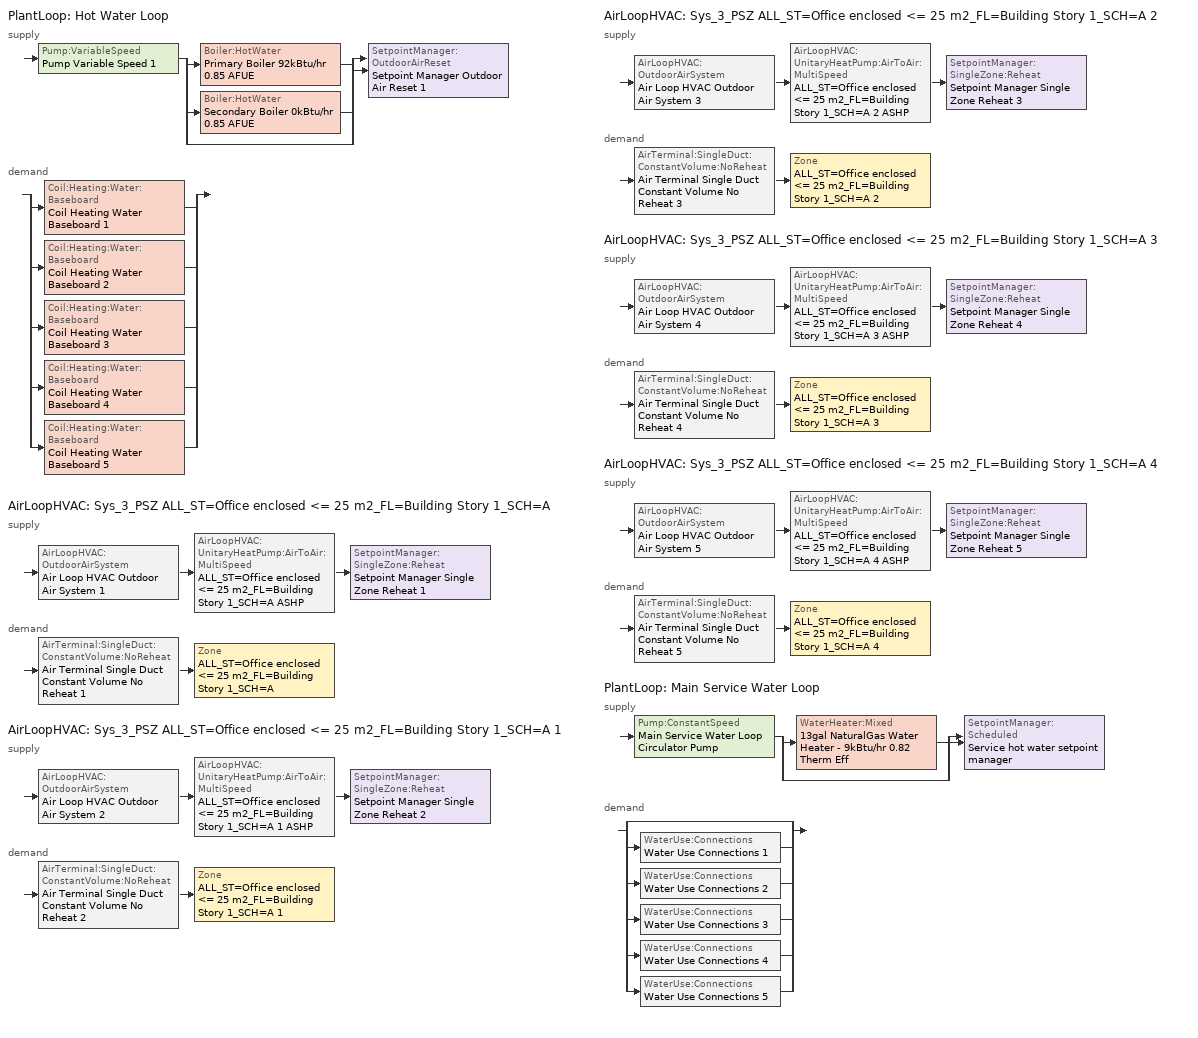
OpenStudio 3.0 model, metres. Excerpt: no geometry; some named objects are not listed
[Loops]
PlantLoop 'Hot Water Loop'
 supply: Pump:VariableSpeed 'Pump Variable Speed 1' > split
  | Boiler:HotWater 'Primary Boiler 92kBtu/hr 0.85 AFUE'
  | Boiler:HotWater 'Secondary Boiler 0kBtu/hr 0.85 AFUE'
  | bypass
  join > SetpointManager:OutdoorAirReset 'Setpoint Manager Outdoor Air Reset 1'
 demand: split
  | Coil:Heating:Water:Baseboard 'Coil Heating Water Baseboard 1'
  | Coil:Heating:Water:Baseboard 'Coil Heating Water Baseboard 2'
  | Coil:Heating:Water:Baseboard 'Coil Heating Water Baseboard 3'
  | Coil:Heating:Water:Baseboard 'Coil Heating Water Baseboard 4'
  | Coil:Heating:Water:Baseboard 'Coil Heating Water Baseboard 5'
AirLoopHVAC 'Sys_3_PSZ ALL_ST=Office enclosed <= 25 m2_FL=Building Story 1_SCH=A'
 supply: AirLoopHVAC:OutdoorAirSystem 'Air Loop HVAC Outdoor Air System 1' > AirLoopHVAC:UnitaryHeatPump:AirToAir:MultiSpeed 'ALL_ST=Office enclosed <= 25 m2_FL=Building Story 1_SCH=A ASHP' > SetpointManager:SingleZone:Reheat 'Setpoint Manager Single Zone Reheat 1'
 demand: AirTerminal:SingleDuct:ConstantVolume:NoReheat 'Air Terminal Single Duct Constant Volume No Reheat 1' > Zone 'ALL_ST=Office enclosed <= 25 m2_FL=Building Story 1_SCH=A'
AirLoopHVAC 'Sys_3_PSZ ALL_ST=Office enclosed <= 25 m2_FL=Building Story 1_SCH=A 1'
 supply: AirLoopHVAC:OutdoorAirSystem 'Air Loop HVAC Outdoor Air System 2' > AirLoopHVAC:UnitaryHeatPump:AirToAir:MultiSpeed 'ALL_ST=Office enclosed <= 25 m2_FL=Building Story 1_SCH=A 1 ASHP' > SetpointManager:SingleZone:Reheat 'Setpoint Manager Single Zone Reheat 2'
 demand: AirTerminal:SingleDuct:ConstantVolume:NoReheat 'Air Terminal Single Duct Constant Volume No Reheat 2' > Zone 'ALL_ST=Office enclosed <= 25 m2_FL=Building Story 1_SCH=A 1'
AirLoopHVAC 'Sys_3_PSZ ALL_ST=Office enclosed <= 25 m2_FL=Building Story 1_SCH=A 2'
 supply: AirLoopHVAC:OutdoorAirSystem 'Air Loop HVAC Outdoor Air System 3' > AirLoopHVAC:UnitaryHeatPump:AirToAir:MultiSpeed 'ALL_ST=Office enclosed <= 25 m2_FL=Building Story 1_SCH=A 2 ASHP' > SetpointManager:SingleZone:Reheat 'Setpoint Manager Single Zone Reheat 3'
 demand: AirTerminal:SingleDuct:ConstantVolume:NoReheat 'Air Terminal Single Duct Constant Volume No Reheat 3' > Zone 'ALL_ST=Office enclosed <= 25 m2_FL=Building Story 1_SCH=A 2'
AirLoopHVAC 'Sys_3_PSZ ALL_ST=Office enclosed <= 25 m2_FL=Building Story 1_SCH=A 3'
 supply: AirLoopHVAC:OutdoorAirSystem 'Air Loop HVAC Outdoor Air System 4' > AirLoopHVAC:UnitaryHeatPump:AirToAir:MultiSpeed 'ALL_ST=Office enclosed <= 25 m2_FL=Building Story 1_SCH=A 3 ASHP' > SetpointManager:SingleZone:Reheat 'Setpoint Manager Single Zone Reheat 4'
 demand: AirTerminal:SingleDuct:ConstantVolume:NoReheat 'Air Terminal Single Duct Constant Volume No Reheat 4' > Zone 'ALL_ST=Office enclosed <= 25 m2_FL=Building Story 1_SCH=A 3'
AirLoopHVAC 'Sys_3_PSZ ALL_ST=Office enclosed <= 25 m2_FL=Building Story 1_SCH=A 4'
 supply: AirLoopHVAC:OutdoorAirSystem 'Air Loop HVAC Outdoor Air System 5' > AirLoopHVAC:UnitaryHeatPump:AirToAir:MultiSpeed 'ALL_ST=Office enclosed <= 25 m2_FL=Building Story 1_SCH=A 4 ASHP' > SetpointManager:SingleZone:Reheat 'Setpoint Manager Single Zone Reheat 5'
 demand: AirTerminal:SingleDuct:ConstantVolume:NoReheat 'Air Terminal Single Duct Constant Volume No Reheat 5' > Zone 'ALL_ST=Office enclosed <= 25 m2_FL=Building Story 1_SCH=A 4'
PlantLoop 'Main Service Water Loop'
 supply: Pump:ConstantSpeed 'Main Service Water Loop Circulator Pump' > split
  | WaterHeater:Mixed '13gal NaturalGas Water Heater - 9kBtu/hr 0.82 Therm Eff'
  | bypass
  join > SetpointManager:Scheduled 'Service hot water setpoint manager'
 demand: split
  | bypass
  | WaterUse:Connections 'Water Use Connections 1'
  | WaterUse:Connections 'Water Use Connections 2'
  | WaterUse:Connections 'Water Use Connections 3'
  | WaterUse:Connections 'Water Use Connections 4'
  | WaterUse:Connections 'Water Use Connections 5'
[Sizing:Zone] Zone Cooling Design Supply Air Temperature Input Method=SupplyAirTemperature; Zone Cooling Design Supply Air Temperature {C}=13; Zone Cooling Design Supply Air Temperature Difference {deltaC}=11.11; Zone Heating Design Supply Air Temperature Input Method=SupplyAirTemperature; Zone Heating Design Supply Air Temperature {C}=43; Zone Heating Design Supply Air Temperature Difference {deltaC}=11.11; Zone Cooling Design Supply Air Humidity Ratio {kg-H2O/kg-air}=0.0085; Zone Heating Design Supply Air Humidity Ratio {kg-H2O/kg-air}=0.008; Zone Heating Sizing Factor=1.3; Zone Cooling Sizing Factor=1.1; Cooling Design Air Flow Method=DesignDay; Heating Design Air Flow Method=DesignDay; Account for Dedicated Outdoor Air System=No; Dedicated Outdoor Air System Control Strategy=NeutralSupplyAir; Dedicated Outdoor Air Low Setpoint Temperature for Design {C}=autosize; Dedicated Outdoor Air High Setpoint Temperature for Design {C}=autosize
ALL_ST=Office enclosed <= 25 m2_FL=Building Story 1_SCH=A; ALL_ST=Office enclosed <= 25 m2_FL=Building Story 1_SCH=A 1; ALL_ST=Office enclosed <= 25 m2_FL=Building Story 1_SCH=A 2; ALL_ST=Office enclosed <= 25 m2_FL=Building Story 1_SCH=A 3; ALL_ST=Office enclosed <= 25 m2_FL=Building Story 1_SCH=A 4
[Zone equipment]
ALL_ST=Office enclosed <= 25 m2_FL=Building Story 1_SCH=A: Air Terminal Single Duct Constant Volume No Reheat 1, Zone HVAC Baseboard Convective Water 1
ALL_ST=Office enclosed <= 25 m2_FL=Building Story 1_SCH=A 1: Air Terminal Single Duct Constant Volume No Reheat 2, Zone HVAC Baseboard Convective Water 2
ALL_ST=Office enclosed <= 25 m2_FL=Building Story 1_SCH=A 2: Air Terminal Single Duct Constant Volume No Reheat 3, Zone HVAC Baseboard Convective Water 3
ALL_ST=Office enclosed <= 25 m2_FL=Building Story 1_SCH=A 3: Air Terminal Single Duct Constant Volume No Reheat 4, Zone HVAC Baseboard Convective Water 4
ALL_ST=Office enclosed <= 25 m2_FL=Building Story 1_SCH=A 4: Air Terminal Single Duct Constant Volume No Reheat 5, Zone HVAC Baseboard Convective Water 5
[PlantLoop] Glycol Concentration=0; Plant Loop Volume {m3}=Autocalculate; Load Distribution Scheme=Optimal
Name | Fluid Type | Maximum Loop Temperature {C} | Minimum Loop Temperature {C}
Hot Water Loop | Water
Main Service Water Loop |  | 60 | 10
[Sizing:Plant] Loop Type=Heating; Sizing Option=NonCoincident; Zone Timesteps in Averaging Window=1; Coincident Sizing Factor Mode=None
Name | Design Loop Exit Temperature {C} | Loop Design Temperature Difference {deltaC}
Hot Water Loop | 82 | 16
Main Service Water Loop | 60 | 5
[Pump:VariableSpeed]
Pump Variable Speed 1: Motor Efficiency=0.855; Pump Control Type=Intermittent; Skin Loss Radiative Fraction=0.5; Design Power Sizing Method=PowerPerFlowPerPressure; Design Electric Power per Unit Flow Rate {W/(m3/s)}=348701.1; Design Shaft Power per Unit Flow Rate per Unit Head {W-s/m3-Pa}=1.43473; Design Minimum Flow Rate Fraction=0
[Boiler:HotWater] Fuel Type=NaturalGas; Nominal Thermal Efficiency=0.85; Normalized Boiler Efficiency Curve=BOILER-EFFFPLR-NECB2011; Water Outlet Upper Temperature Limit {C}=99; Boiler Flow Mode=ConstantFlow; Parasitic Electric Load {W}=0; Sizing Factor=1
Name | Nominal Capacity {W}
Primary Boiler 92kBtu/hr 0.85 AFUE | 26910.7
Secondary Boiler 0kBtu/hr 0.85 AFUE | 0.001
[SetpointManager:OutdoorAirReset]
Setpoint Manager Outdoor Air Reset 1: Control Variable=Temperature; Setpoint at Outdoor Low Temperature {C}=82; Outdoor Low Temperature {C}=-16; Setpoint at Outdoor High Temperature {C}=60; Outdoor High Temperature {C}=0
[AirLoopHVAC] Design Supply Air Flow Rate {m3/s}=AutoSize
Name | Availability Schedule
Sys_3_PSZ ALL_ST=Office enclosed <= 25 m2_FL=Building Story 1_SCH=A | Sys_3_PSZ ALL_ST=Office enclosed <= 25 m2_FL=Building Story 1_SCH=A Occ Sch
Sys_3_PSZ ALL_ST=Office enclosed <= 25 m2_FL=Building Story 1_SCH=A 1 | Sys_3_PSZ ALL_ST=Office enclosed <= 25 m2_FL=Building Story 1_SCH=A 1 Occ Sch
Sys_3_PSZ ALL_ST=Office enclosed <= 25 m2_FL=Building Story 1_SCH=A 2 | Sys_3_PSZ ALL_ST=Office enclosed <= 25 m2_FL=Building Story 1_SCH=A 2 Occ Sch
Sys_3_PSZ ALL_ST=Office enclosed <= 25 m2_FL=Building Story 1_SCH=A 3 | Sys_3_PSZ ALL_ST=Office enclosed <= 25 m2_FL=Building Story 1_SCH=A 3 Occ Sch
Sys_3_PSZ ALL_ST=Office enclosed <= 25 m2_FL=Building Story 1_SCH=A 4 | Sys_3_PSZ ALL_ST=Office enclosed <= 25 m2_FL=Building Story 1_SCH=A 4 Occ Sch
[Sizing:System] Type of Load to Size On=Sensible; Design Outdoor Air Flow Rate {m3/s}=Autosize; Central Heating Maximum System Air Flow Ratio=1; Preheat Design Temperature {C}=7; Preheat Design Humidity Ratio {kg-H2O/kg-Air}=0.008; Precool Design Temperature {C}=13; Precool Design Humidity Ratio {kg-H2O/kg-Air}=0.008; Central Cooling Design Supply Air Temperature {C}=13; Central Heating Design Supply Air Temperature {C}=43; Sizing Option=NonCoincident; 100% Outdoor Air in Cooling=No; 100% Outdoor Air in Heating=No; Central Cooling Design Supply Air Humidity Ratio {kg-H2O/kg-Air}=0.0085; Central Heating Design Supply Air Humidity Ratio {kg-H2O/kg-Air}=0.008; Cooling Design Air Flow Method=DesignDay; Cooling Design Air Flow Rate {m3/s}=0; Heating Design Air Flow Method=DesignDay; Heating Design Air Flow Rate {m3/s}=0; System Outdoor Air Method=ZoneSum; Zone Maximum Outdoor Air Fraction=1; Cooling Supply Air Flow Rate Per Floor Area {m3/s-m2}=0.00996765; Cooling Fraction of Autosized Cooling Supply Air Flow Rate=1; Cooling Supply Air Flow Rate Per Unit Cooling Capacity {m3/s-W}=3.94755e-05; Heating Supply Air Flow Rate Per Floor Area {m3/s-m2}=0.00996765; Heating Fraction of Autosized Heating Supply Air Flow Rate=1; Heating Fraction of Autosized Cooling Supply Air Flow Rate=1; Heating Supply Air Flow Rate Per Unit Heating Capacity {m3/s-W}=3.15882e-05; Cooling Design Capacity Method=CoolingDesignCapacity; Cooling Design Capacity {W}=autosize; Cooling Design Capacity Per Floor Area {W/m2}=234.7; Fraction of Autosized Cooling Design Capacity=1; Heating Design Capacity Method=HeatingDesignCapacity; Heating Design Capacity {W}=autosize; Heating Design Capacity Per Floor Area {W/m2}=157; Fraction of Autosized Heating Design Capacity=1; Central Cooling Capacity Control Method=OnOff
Sys_3_PSZ ALL_ST=Office enclosed <= 25 m2_FL=Building Story 1_SCH=A; Sys_3_PSZ ALL_ST=Office enclosed <= 25 m2_FL=Building Story 1_SCH=A 1; Sys_3_PSZ ALL_ST=Office enclosed <= 25 m2_FL=Building Story 1_SCH=A 2; Sys_3_PSZ ALL_ST=Office enclosed <= 25 m2_FL=Building Story 1_SCH=A 3; Sys_3_PSZ ALL_ST=Office enclosed <= 25 m2_FL=Building Story 1_SCH=A 4
[Fan:ConstantVolume] Availability Schedule=Always On Discrete; Fan Total Efficiency=0.39975; Pressure Rise {Pa}=640; Maximum Flow Rate {m3/s}=AutoSize; Motor Efficiency=0.615
Fan Constant Volume 1; Fan Constant Volume 2; Fan Constant Volume 3; Fan Constant Volume 4; Fan Constant Volume 5
[Coil:Cooling:DX:MultiSpeed] Condenser Type=AirCooled; Minimum Outdoor Dry-Bulb Temperature for Compressor Operation {C}=-25; Apply Part Load Fraction to Speeds Greater than 1=Yes; Crankcase Heater Capacity {W}=0; Maximum Outdoor Dry-Bulb Temperature for Crankcase Heater Operation {C}=10; Basin Heater Capacity {W/K}=0; Basin Heater Setpoint Temperature {C}=2; Fuel Type=Electricity
Name | Stage 1 | Stage 2
Coil Cooling DX Multi Speed 1 17kBtu/hr 14.0SEER | Coil Cooling DX Multi Speed Stage Data 1 | Coil Cooling DX Multi Speed Stage Data 2
Coil Cooling DX Multi Speed 2 17kBtu/hr 14.0SEER | Coil Cooling DX Multi Speed Stage Data 3 | Coil Cooling DX Multi Speed Stage Data 4
Coil Cooling DX Multi Speed 3 29kBtu/hr 14.0SEER | Coil Cooling DX Multi Speed Stage Data 5 | Coil Cooling DX Multi Speed Stage Data 6
Coil Cooling DX Multi Speed 4 31kBtu/hr 14.0SEER | Coil Cooling DX Multi Speed Stage Data 7 | Coil Cooling DX Multi Speed Stage Data 8
Coil Cooling DX Multi Speed 5 31kBtu/hr 14.0SEER | Coil Cooling DX Multi Speed Stage Data 9 | Coil Cooling DX Multi Speed Stage Data 10
[Coil:Cooling:DX:MultiSpeed:StageData] Gross Rated Sensible Heat Ratio=autosize; Gross Rated Cooling COP {W/W}=4.11713; Rated Air Flow Rate {m3/s}=autosize; Rated Evaporator Fan Power Per Volume Flow Rate {W/(m3/s)}=773.3; Total Cooling Capacity Function of Temperature Curve=DXCOOL-NECB2011-REF-CAPFT; Total Cooling Capacity Function of Flow Fraction Curve=DXCOOL-NECB2011-REF-CAPFFLOW; Energy Input Ratio Function of Temperature Curve=DXCOOL-NECB2011-REF-COOLEIRFT; Energy Input Ratio Function of Flow Fraction Curve=DXCOOL-NECB2011-REF-COOLEIRFFLOW; Part Load Fraction Correlation Curve=DXCOOL-NECB2011-REF-COOLPLFFPLR; Nominal Time for Condensate Removal to Begin {s}=0; Ratio of Initial Moisture Evaporation Rate and Steady State Latent Capacity=0; Maximum Cycling Rate {cycles/hr}=0; Latent Capacity Time Constant {s}=0; Rated Waste Heat Fraction of Power Input=0.5; Evaporative Condenser Effectiveness=0.9; Evaporative Condenser Air Flow Rate {m3/s}=autosize; Rated Evaporative Condenser Pump Power Consumption {W}=autosize
Name | Gross Rated Total Cooling Capacity {W} | Waste Heat Function of Temperature Curve
Coil Cooling DX Multi Speed Stage Data 1 | 2498.41 | Curve Biquadratic 3
Coil Cooling DX Multi Speed Stage Data 2 | 4996.82 | Curve Biquadratic 6
Coil Cooling DX Multi Speed Stage Data 3 | 2546.73 | Curve Biquadratic 9
Coil Cooling DX Multi Speed Stage Data 4 | 5093.46 | Curve Biquadratic 12
Coil Cooling DX Multi Speed Stage Data 5 | 4200.42 | Curve Biquadratic 15
Coil Cooling DX Multi Speed Stage Data 6 | 8400.85 | Curve Biquadratic 18
Coil Cooling DX Multi Speed Stage Data 7 | 4599.88 | Curve Biquadratic 21
Coil Cooling DX Multi Speed Stage Data 8 | 9199.75 | Curve Biquadratic 24
Coil Cooling DX Multi Speed Stage Data 9 | 4590.77 | Curve Biquadratic 27
Coil Cooling DX Multi Speed Stage Data 10 | 9181.55 | Curve Biquadratic 30
[Coil:Heating:Gas:MultiStage] Part Load Fraction Correlation Curve=FURNACE-EFFPLR-NECB2011
Name | Stage 1 | Stage 2
Coil Heating Gas Multi Stage 1 32kBtu/hr 0.924 AFUE | Coil Heating Gas Multi Stage Stage Data 1 | Coil Heating Gas Multi Stage Stage Data 9
Coil Heating Gas Multi Stage 2 35kBtu/hr 0.924 AFUE | Coil Heating Gas Multi Stage Stage Data 2 | Coil Heating Gas Multi Stage Stage Data 10
Coil Heating Gas Multi Stage 3 44kBtu/hr 0.924 AFUE | Coil Heating Gas Multi Stage Stage Data 3 | Coil Heating Gas Multi Stage Stage Data 8
Coil Heating Gas Multi Stage 4 48kBtu/hr 0.924 AFUE | Coil Heating Gas Multi Stage Stage Data 4 | Coil Heating Gas Multi Stage Stage Data 7
Coil Heating Gas Multi Stage 5 51kBtu/hr 0.924 AFUE | Coil Heating Gas Multi Stage Stage Data 5 | Coil Heating Gas Multi Stage Stage Data 6
[Coil:Heating:Gas:MultiStage:StageData] Gas Burner Efficiency {W/W}=0.924; Parasitic Electric Load {W}=0
Name | Nominal Capacity {W}
Coil Heating Gas Multi Stage Stage Data 1 | 4665.33
Coil Heating Gas Multi Stage Stage Data 2 | 5146.15
Coil Heating Gas Multi Stage Stage Data 3 | 6450.73
Coil Heating Gas Multi Stage Stage Data 4 | 6991.99
Coil Heating Gas Multi Stage Stage Data 5 | 7499.99
Coil Heating Gas Multi Stage Stage Data 6 | 15000
Coil Heating Gas Multi Stage Stage Data 7 | 13984
Coil Heating Gas Multi Stage Stage Data 8 | 12901.5
Coil Heating Gas Multi Stage Stage Data 9 | 9330.65
Coil Heating Gas Multi Stage Stage Data 10 | 10292.3
[Coil:Heating:Gas] Availability Schedule=Always On Discrete; Gas Burner Efficiency=0.924; Nominal Capacity {W}=0.001; Parasitic Electric Load {W}=0; Part Load Fraction Correlation Curve=FURNACE-EFFPLR-NECB2011; Parasitic Gas Load {W}=0
Coil Heating Gas 1; Coil Heating Gas 2; Coil Heating Gas 3; Coil Heating Gas 4; Coil Heating Gas 5
[Controller:OutdoorAir] Minimum Outdoor Air Flow Rate {m3/s}=autosize; Maximum Outdoor Air Flow Rate {m3/s}=Autosize; Economizer Control Type=NoEconomizer; Economizer Control Action Type=ModulateFlow; Economizer Maximum Limit Dry-Bulb Temperature {C}=28; Economizer Maximum Limit Enthalpy {J/kg}=64000; Economizer Minimum Limit Dry-Bulb Temperature {C}=-100; Lockout Type=NoLockout; Minimum Limit Type=FixedMinimum; High Humidity Control=No; Heat Recovery Bypass Control Type=BypassWhenOAFlowGreaterThanMinimum
Name | Minimum Outdoor Air Schedule | Controller Mechanical Ventilation
Controller Outdoor Air 1 | Sys_3_PSZ ALL_ST=Office enclosed <= 25 m2_FL=Building Story 1_SCH=A Occ Sch | Controller Mechanical Ventilation 1
Controller Outdoor Air 2 | Sys_3_PSZ ALL_ST=Office enclosed <= 25 m2_FL=Building Story 1_SCH=A 1 Occ Sch | Controller Mechanical Ventilation 2
Controller Outdoor Air 3 | Sys_3_PSZ ALL_ST=Office enclosed <= 25 m2_FL=Building Story 1_SCH=A 2 Occ Sch | Controller Mechanical Ventilation 3
Controller Outdoor Air 4 | Sys_3_PSZ ALL_ST=Office enclosed <= 25 m2_FL=Building Story 1_SCH=A 3 Occ Sch | Controller Mechanical Ventilation 4
Controller Outdoor Air 5 | Sys_3_PSZ ALL_ST=Office enclosed <= 25 m2_FL=Building Story 1_SCH=A 4 Occ Sch | Controller Mechanical Ventilation 5
[Controller:MechanicalVentilation] Availability Schedule=Always On Discrete; System Outdoor Air Method=ZoneSum
Controller Mechanical Ventilation 1; Controller Mechanical Ventilation 2; Controller Mechanical Ventilation 3; Controller Mechanical Ventilation 4; Controller Mechanical Ventilation 5
[AirLoopHVAC:OutdoorAirSystem]
Name | Controller
Air Loop HVAC Outdoor Air System 1 | Controller Outdoor Air 1
Air Loop HVAC Outdoor Air System 2 | Controller Outdoor Air 2
Air Loop HVAC Outdoor Air System 3 | Controller Outdoor Air 3
Air Loop HVAC Outdoor Air System 4 | Controller Outdoor Air 4
Air Loop HVAC Outdoor Air System 5 | Controller Outdoor Air 5
[AirLoopHVAC:UnitaryHeatPump:AirToAir:MultiSpeed] Supply Air Fan Placement=DrawThrough; Supply Air Fan Operating Mode Schedule=Always On Discrete; Minimum Outdoor Dry-Bulb Temperature for Compressor Operation {C}=-10; Maximum Supply Air Temperature from Supplemental Heater {C}=autosize; Maximum Outdoor Dry-Bulb Temperature for Supplemental Heater Operation {C}=21; Auxiliary On-Cycle Electric Power {W}=0; Auxiliary Off-Cycle Electric Power {W}=0; Design Heat Recovery Water Flow Rate {m3/s}=0; Maximum Temperature for Heat Recovery {C}=80; Supply Air Flow Rate When No Cooling or Heating is Needed {m3/s}=autosize; Number of Speeds for Heating=2; Number of Speeds for Cooling=2; Speed 3 Supply Air Flow Rate During Heating Operation {m3/s}=autosize; Speed 4 Supply Air Flow Rate During Heating Operation {m3/s}=autosize; Speed 3 Supply Air Flow Rate During Cooling Operation {m3/s}=autosize; Speed 4 Supply Air Flow Rate During Cooling Operation {m3/s}=autosize
Name | Availability Schedule | Controlling Zone or Thermostat Location | Supply Air Fan | Heating Coil | Cooling Coil | Supplemental Heating Coil | Speed 1 Supply Air Flow Rate During Heating Operation {m3/s} | Speed 2 Supply Air Flow Rate During Heating Operation {m3/s} | Speed 1 Supply Air Flow Rate During Cooling Operation {m3/s} | Speed 2 Supply Air Flow Rate During Cooling Operation {m3/s}
ALL_ST=Office enclosed <= 25 m2_FL=Building Story 1_SCH=A ASHP | Sys_3_PSZ ALL_ST=Office enclosed <= 25 m2_FL=Building Story 1_SCH=A Occ Sch | ALL_ST=Office enclosed <= 25 m2_FL=Building Story 1_SCH=A | Fan Constant Volume 1 | Coil Heating Gas Multi Stage 1 32kBtu/hr 0.924 AFUE | Coil Cooling DX Multi Speed 1 17kBtu/hr 14.0SEER | Coil Heating Gas 1 | 0.30186 | 0.30186 | 0.30186 | 0.30186
ALL_ST=Office enclosed <= 25 m2_FL=Building Story 1_SCH=A 1 ASHP | Sys_3_PSZ ALL_ST=Office enclosed <= 25 m2_FL=Building Story 1_SCH=A 1 Occ Sch | ALL_ST=Office enclosed <= 25 m2_FL=Building Story 1_SCH=A 1 | Fan Constant Volume 2 | Coil Heating Gas Multi Stage 2 35kBtu/hr 0.924 AFUE | Coil Cooling DX Multi Speed 2 17kBtu/hr 14.0SEER | Coil Heating Gas 2 | 0.3077 | 0.3077 | 0.3077 | 0.3077
ALL_ST=Office enclosed <= 25 m2_FL=Building Story 1_SCH=A 2 ASHP | Sys_3_PSZ ALL_ST=Office enclosed <= 25 m2_FL=Building Story 1_SCH=A 2 Occ Sch | ALL_ST=Office enclosed <= 25 m2_FL=Building Story 1_SCH=A 2 | Fan Constant Volume 3 | Coil Heating Gas Multi Stage 3 44kBtu/hr 0.924 AFUE | Coil Cooling DX Multi Speed 3 29kBtu/hr 14.0SEER | Coil Heating Gas 3 | 0.5075 | 0.5075 | 0.5075 | 0.5075
ALL_ST=Office enclosed <= 25 m2_FL=Building Story 1_SCH=A 3 ASHP | Sys_3_PSZ ALL_ST=Office enclosed <= 25 m2_FL=Building Story 1_SCH=A 3 Occ Sch | ALL_ST=Office enclosed <= 25 m2_FL=Building Story 1_SCH=A 3 | Fan Constant Volume 4 | Coil Heating Gas Multi Stage 4 48kBtu/hr 0.924 AFUE | Coil Cooling DX Multi Speed 4 31kBtu/hr 14.0SEER | Coil Heating Gas 4 | 0.55576 | 0.55576 | 0.55576 | 0.55576
ALL_ST=Office enclosed <= 25 m2_FL=Building Story 1_SCH=A 4 ASHP | Sys_3_PSZ ALL_ST=Office enclosed <= 25 m2_FL=Building Story 1_SCH=A 4 Occ Sch | ALL_ST=Office enclosed <= 25 m2_FL=Building Story 1_SCH=A 4 | Fan Constant Volume 5 | Coil Heating Gas Multi Stage 5 51kBtu/hr 0.924 AFUE | Coil Cooling DX Multi Speed 5 31kBtu/hr 14.0SEER | Coil Heating Gas 5 | 0.55466 | 0.55466 | 0.55466 | 0.55466
[SetpointManager:SingleZone:Reheat] Minimum Supply Air Temperature {C}=13; Maximum Supply Air Temperature {C}=43
Name | Control Zone
Setpoint Manager Single Zone Reheat 1 | ALL_ST=Office enclosed <= 25 m2_FL=Building Story 1_SCH=A
Setpoint Manager Single Zone Reheat 2 | ALL_ST=Office enclosed <= 25 m2_FL=Building Story 1_SCH=A 1
Setpoint Manager Single Zone Reheat 3 | ALL_ST=Office enclosed <= 25 m2_FL=Building Story 1_SCH=A 2
Setpoint Manager Single Zone Reheat 4 | ALL_ST=Office enclosed <= 25 m2_FL=Building Story 1_SCH=A 3
Setpoint Manager Single Zone Reheat 5 | ALL_ST=Office enclosed <= 25 m2_FL=Building Story 1_SCH=A 4
[AirTerminal:SingleDuct:ConstantVolume:NoReheat] Availability Schedule=Always On Discrete; Maximum Air Flow Rate {m3/s}=AutoSize
Air Terminal Single Duct Constant Volume No Reheat 1; Air Terminal Single Duct Constant Volume No Reheat 2; Air Terminal Single Duct Constant Volume No Reheat 3; Air Terminal Single Duct Constant Volume No Reheat 4; Air Terminal Single Duct Constant Volume No Reheat 5
[Coil:Heating:Water:Baseboard] Heating Design Capacity Method=HeatingDesignCapacity; Heating Design Capacity {W}=autosize; Heating Design Capacity Per Floor Area {W/m2}=0; Fraction of Autosized Heating Design Capacity=0.8
Coil Heating Water Baseboard 1; Coil Heating Water Baseboard 2; Coil Heating Water Baseboard 3; Coil Heating Water Baseboard 4; Coil Heating Water Baseboard 5
[ZoneHVAC:Baseboard:Convective:Water] Availability Schedule=Always On Discrete
Name | Heating Coil
Zone HVAC Baseboard Convective Water 1 | Coil Heating Water Baseboard 1
Zone HVAC Baseboard Convective Water 2 | Coil Heating Water Baseboard 2
Zone HVAC Baseboard Convective Water 3 | Coil Heating Water Baseboard 3
Zone HVAC Baseboard Convective Water 4 | Coil Heating Water Baseboard 4
Zone HVAC Baseboard Convective Water 5 | Coil Heating Water Baseboard 5
[SetpointManager:Scheduled]
Service hot water setpoint manager: Control Variable=Temperature; Schedule=Service Water Loop Temp - 140F
[Pump:ConstantSpeed]
Main Service Water Loop Circulator Pump: Rated Flow Rate {m3/s}=autosize; Rated Pump Head {Pa}=410.142; Rated Power Consumption {W}=autosize; Motor Efficiency=0.7; Fraction of Motor Inefficiencies to Fluid Stream=0; Pump Control Type=Intermittent; Design Power Sizing Method=PowerPerFlowPerPressure; Design Electric Power per Unit Flow Rate {W/(m3/s)}=348701.1; Design Shaft Power per Unit Flow Rate per Unit Head {W-s/m3-Pa}=1.28205
[WaterHeater:Mixed]
13gal NaturalGas Water Heater - 9kBtu/hr 0.82 Therm Eff: Tank Volume {m3}=0.0483791; Setpoint Temperature Schedule=Service Water Loop Temp - 140F; Deadband Temperature Difference {deltaC}=2; Maximum Temperature Limit {C}=60; Heater Control Type=Cycle; Heater Maximum Capacity {W}=2527.81; Heater Fuel Type=NaturalGas; Heater Thermal Efficiency=0.82; Part Load Factor Curve=SWH-EFFFPLR-NECB2011; Off Cycle Parasitic Fuel Consumption Rate {W}=12.8625; Off Cycle Parasitic Fuel Type=NaturalGas; Off Cycle Parasitic Heat Fraction to Tank=0.8; On Cycle Parasitic Fuel Consumption Rate {W}=12.8625; On Cycle Parasitic Fuel Type=NaturalGas; On Cycle Parasitic Heat Fraction to Tank=0; Ambient Temperature Indicator=Schedule; Ambient Temperature Schedule=Water Heater Ambient Temp Schedule - 70f; Off Cycle Loss Coefficient to Ambient Temperature {W/K}=0.503439; On Cycle Loss Coefficient to Ambient Temperature {W/K}=0.503439; Use Side Effectiveness=1; Source Side Effectiveness=1; Use Side Design Flow Rate {m3/s}=autosize; Source Side Design Flow Rate {m3/s}=autosize; Indirect Water Heating Recovery Time {hr}=1.5; Source Side Flow Control Mode=IndirectHeatPrimarySetpoint
[WaterUse:Connections]
Name | Water Use Equipment Name 1
Water Use Connections 1 | Core_zn Service Water Use 0.06gal/min
Water Use Connections 2 | Perimeter_zn_1 Service Water Use 0.04gal/min
Water Use Connections 3 | Perimeter_zn_2 Service Water Use 0.03gal/min
Water Use Connections 4 | Perimeter_zn_3 Service Water Use 0.04gal/min
Water Use Connections 5 | Perimeter_zn_4 Service Water Use 0.03gal/min
[WaterUse:Equipment:Definition]
Name | Peak Flow Rate {m3/s} | Target Temperature Schedule | Sensible Fraction Schedule | Latent Fraction Schedule
Core_zn Service Water Use Def 0.06gal/min | 3.57689e-06 | Schedule Ruleset 5 | Schedule Ruleset 3 | Schedule Ruleset 4
Perimeter_zn_1 Service Water Use Def 0.04gal/min | 2.71152e-06 | Schedule Ruleset 8 | Schedule Ruleset 6 | Schedule Ruleset 7
Perimeter_zn_2 Service Water Use Def 0.03gal/min | 1.60851e-06 | Schedule Ruleset 11 | Schedule Ruleset 9 | Schedule Ruleset 10
Perimeter_zn_3 Service Water Use Def 0.04gal/min | 2.71152e-06 | Schedule Ruleset 14 | Schedule Ruleset 12 | Schedule Ruleset 13
Perimeter_zn_4 Service Water Use Def 0.03gal/min | 1.60851e-06 | Schedule Ruleset 17 | Schedule Ruleset 15 | Schedule Ruleset 16
[WaterUse:Equipment] Flow Rate Fraction Schedule=NECB-A-Service Water Heating
Name | Water Use Equipment Definition | Space
Core_zn Service Water Use 0.06gal/min | Core_zn Service Water Use Def 0.06gal/min | Core_ZN
Perimeter_zn_1 Service Water Use 0.04gal/min | Perimeter_zn_1 Service Water Use Def 0.04gal/min | Perimeter_ZN_1
Perimeter_zn_2 Service Water Use 0.03gal/min | Perimeter_zn_2 Service Water Use Def 0.03gal/min | Perimeter_ZN_2
Perimeter_zn_3 Service Water Use 0.04gal/min | Perimeter_zn_3 Service Water Use Def 0.04gal/min | Perimeter_ZN_3
Perimeter_zn_4 Service Water Use 0.03gal/min | Perimeter_zn_4 Service Water Use Def 0.03gal/min | Perimeter_ZN_4
[Schedule:Constant]
Always On Discrete: Value=1
[Schedule:Ruleset]
Name | Default Day Schedule | Summer Design Day Schedule | Winter Design Day Schedule
Service Water Loop Temp - 140F | Service Water Loop Temp - 140F Default
Water Heater Ambient Temp Schedule - 70f | Water Heater Ambient Temp Schedule - 70f Default
Schedule Ruleset 3 | Schedule Day 5
Schedule Ruleset 4 | Schedule Day 6
Schedule Ruleset 5 | Schedule Day 7
NECB-A-Service Water Heating | NECB-A-Service Water Heating Default
Schedule Ruleset 6 | Schedule Day 8
Schedule Ruleset 7 | Schedule Day 9
Schedule Ruleset 8 | Schedule Day 10
Schedule Ruleset 9 | Schedule Day 11
Schedule Ruleset 10 | Schedule Day 12
Schedule Ruleset 11 | Schedule Day 13
Schedule Ruleset 12 | Schedule Day 14
Schedule Ruleset 13 | Schedule Day 15
Schedule Ruleset 14 | Schedule Day 16
Schedule Ruleset 15 | Schedule Day 17
Schedule Ruleset 16 | Schedule Day 18
Schedule Ruleset 17 | Schedule Day 19
Sys_3_PSZ ALL_ST=Office enclosed <= 25 m2_FL=Building Story 1_SCH=A Occ Sch | Sys_3_PSZ ALL_ST=Office enclosed <= 25 m2_FL=Building Story 1_SCH=A Occ Sch Default | Sys_3_PSZ ALL_ST=Office enclosed <= 25 m2_FL=Building Story 1_SCH=A Occ Sch Summer Design Day | Sys_3_PSZ ALL_ST=Office enclosed <= 25 m2_FL=Building Story 1_SCH=A Occ Sch Winter Design Day
Sys_3_PSZ ALL_ST=Office enclosed <= 25 m2_FL=Building Story 1_SCH=A 1 Occ Sch | Sys_3_PSZ ALL_ST=Office enclosed <= 25 m2_FL=Building Story 1_SCH=A 1 Occ Sch Default | Sys_3_PSZ ALL_ST=Office enclosed <= 25 m2_FL=Building Story 1_SCH=A 1 Occ Sch Summer Design Day | Sys_3_PSZ ALL_ST=Office enclosed <= 25 m2_FL=Building Story 1_SCH=A 1 Occ Sch Winter Design Day
Sys_3_PSZ ALL_ST=Office enclosed <= 25 m2_FL=Building Story 1_SCH=A 2 Occ Sch | Sys_3_PSZ ALL_ST=Office enclosed <= 25 m2_FL=Building Story 1_SCH=A 2 Occ Sch Default | Sys_3_PSZ ALL_ST=Office enclosed <= 25 m2_FL=Building Story 1_SCH=A 2 Occ Sch Summer Design Day | Sys_3_PSZ ALL_ST=Office enclosed <= 25 m2_FL=Building Story 1_SCH=A 2 Occ Sch Winter Design Day
Sys_3_PSZ ALL_ST=Office enclosed <= 25 m2_FL=Building Story 1_SCH=A 3 Occ Sch | Sys_3_PSZ ALL_ST=Office enclosed <= 25 m2_FL=Building Story 1_SCH=A 3 Occ Sch Default | Sys_3_PSZ ALL_ST=Office enclosed <= 25 m2_FL=Building Story 1_SCH=A 3 Occ Sch Summer Design Day | Sys_3_PSZ ALL_ST=Office enclosed <= 25 m2_FL=Building Story 1_SCH=A 3 Occ Sch Winter Design Day
Sys_3_PSZ ALL_ST=Office enclosed <= 25 m2_FL=Building Story 1_SCH=A 4 Occ Sch | Sys_3_PSZ ALL_ST=Office enclosed <= 25 m2_FL=Building Story 1_SCH=A 4 Occ Sch Default | Sys_3_PSZ ALL_ST=Office enclosed <= 25 m2_FL=Building Story 1_SCH=A 4 Occ Sch Summer Design Day | Sys_3_PSZ ALL_ST=Office enclosed <= 25 m2_FL=Building Story 1_SCH=A 4 Occ Sch Winter Design Day
[Schedule:Day]
Service Water Loop Temp - 140F Default; Schedule Day 7; Schedule Day 10; Schedule Day 13; Schedule Day 16; Schedule Day 19: 24, 0, 60
Water Heater Ambient Temp Schedule - 70f Default: 24, 0, 21.1111
Schedule Day 5; Schedule Day 8; Schedule Day 11; Schedule Day 14; Schedule Day 17: 24, 0, 0.2
Schedule Day 6; NECB-A-Service Water Heating Sat Day; NECB-A-Service Water Heating Sun|Hol Day; Schedule Day 9; Schedule Day 12; Schedule Day 15; Schedule Day 18: 24, 0, 0.05
NECB-A-Service Water Heating Default; NECB-A-Service Water Heating Default|Wkdy Day: 7, 0, 0.05, 8, 0, 0.1, 10, 0, 0.5, 16, 0, 0.9, 17, 0, 0.7, 18, 0, 0.5, 19, 0, 0.3, 22, 0, 0.2, 24, 0, 0.05
Sys_3_PSZ ALL_ST=Office enclosed <= 25 m2_FL=Building Story 1_SCH=A Occ Sch Default; Sys_3_PSZ ALL_ST=Office enclosed <= 25 m2_FL=Building Story 1_SCH=A 1 Occ Sch Default; Sys_3_PSZ ALL_ST=Office enclosed <= 25 m2_FL=Building Story 1_SCH=A 2 Occ Sch Default; Sys_3_PSZ ALL_ST=Office enclosed <= 25 m2_FL=Building Story 1_SCH=A 3 Occ Sch Default; Sys_3_PSZ ALL_ST=Office enclosed <= 25 m2_FL=Building Story 1_SCH=A 4 Occ Sch Default: 8, 0, 0, 19, 0, 1, 24, 0, 0
Sys_3_PSZ ALL_ST=Office enclosed <= 25 m2_FL=Building Story 1_SCH=A Occ Sch Winter Design Day; Sys_3_PSZ ALL_ST=Office enclosed <= 25 m2_FL=Building Story 1_SCH=A Occ Sch Summer Design Day; Sys_3_PSZ ALL_ST=Office enclosed <= 25 m2_FL=Building Story 1_SCH=A 1 Occ Sch Winter Design Day; Sys_3_PSZ ALL_ST=Office enclosed <= 25 m2_FL=Building Story 1_SCH=A 1 Occ Sch Summer Design Day; Sys_3_PSZ ALL_ST=Office enclosed <= 25 m2_FL=Building Story 1_SCH=A 2 Occ Sch Winter Design Day; Sys_3_PSZ ALL_ST=Office enclosed <= 25 m2_FL=Building Story 1_SCH=A 2 Occ Sch Summer Design Day; Sys_3_PSZ ALL_ST=Office enclosed <= 25 m2_FL=Building Story 1_SCH=A 3 Occ Sch Winter Design Day; Sys_3_PSZ ALL_ST=Office enclosed <= 25 m2_FL=Building Story 1_SCH=A 3 Occ Sch Summer Design Day; Sys_3_PSZ ALL_ST=Office enclosed <= 25 m2_FL=Building Story 1_SCH=A 4 Occ Sch Winter Design Day; Sys_3_PSZ ALL_ST=Office enclosed <= 25 m2_FL=Building Story 1_SCH=A 4 Occ Sch Summer Design Day: 24, 0, 1
Sys_3_PSZ ALL_ST=Office enclosed <= 25 m2_FL=Building Story 1_SCH=A Occ Sch Sunday; Sys_3_PSZ ALL_ST=Office enclosed <= 25 m2_FL=Building Story 1_SCH=A 1 Occ Sch Sunday; Sys_3_PSZ ALL_ST=Office enclosed <= 25 m2_FL=Building Story 1_SCH=A 2 Occ Sch Sunday; Sys_3_PSZ ALL_ST=Office enclosed <= 25 m2_FL=Building Story 1_SCH=A 3 Occ Sch Sunday; Sys_3_PSZ ALL_ST=Office enclosed <= 25 m2_FL=Building Story 1_SCH=A 4 Occ Sch Sunday: 24, 0, 0
[Schedule:Rule] Date Specification Type=DateRange; Start Month=1; Start Day=1; End Month=12; End Day=31
Name | Schedule Ruleset | Rule Order | Day Schedule | Apply Monday | Apply Tuesday | Apply Wednesday | Apply Thursday | Apply Friday | Apply Saturday | Apply Sunday
Schedule Rule 17 | NECB-A-Service Water Heating | 2 | NECB-A-Service Water Heating Default|Wkdy Day | Yes | Yes | Yes | Yes | Yes
Schedule Rule 18 | NECB-A-Service Water Heating | 1 | NECB-A-Service Water Heating Sat Day |  |  |  |  |  | Yes
Schedule Rule 19 | NECB-A-Service Water Heating | 0 | NECB-A-Service Water Heating Sun|Hol Day |  |  |  |  |  |  | Yes
Sys_3_PSZ ALL_ST=Office enclosed <= 25 m2_FL=Building Story 1_SCH=A Occ Sch Sunday Rule | Sys_3_PSZ ALL_ST=Office enclosed <= 25 m2_FL=Building Story 1_SCH=A Occ Sch | 0 | Sys_3_PSZ ALL_ST=Office enclosed <= 25 m2_FL=Building Story 1_SCH=A Occ Sch Sunday |  |  |  |  |  | Yes | Yes
Sys_3_PSZ ALL_ST=Office enclosed <= 25 m2_FL=Building Story 1_SCH=A 1 Occ Sch Sunday Rule | Sys_3_PSZ ALL_ST=Office enclosed <= 25 m2_FL=Building Story 1_SCH=A 1 Occ Sch | 0 | Sys_3_PSZ ALL_ST=Office enclosed <= 25 m2_FL=Building Story 1_SCH=A 1 Occ Sch Sunday |  |  |  |  |  | Yes | Yes
Sys_3_PSZ ALL_ST=Office enclosed <= 25 m2_FL=Building Story 1_SCH=A 2 Occ Sch Sunday Rule | Sys_3_PSZ ALL_ST=Office enclosed <= 25 m2_FL=Building Story 1_SCH=A 2 Occ Sch | 0 | Sys_3_PSZ ALL_ST=Office enclosed <= 25 m2_FL=Building Story 1_SCH=A 2 Occ Sch Sunday |  |  |  |  |  | Yes | Yes
Sys_3_PSZ ALL_ST=Office enclosed <= 25 m2_FL=Building Story 1_SCH=A 3 Occ Sch Sunday Rule | Sys_3_PSZ ALL_ST=Office enclosed <= 25 m2_FL=Building Story 1_SCH=A 3 Occ Sch | 0 | Sys_3_PSZ ALL_ST=Office enclosed <= 25 m2_FL=Building Story 1_SCH=A 3 Occ Sch Sunday |  |  |  |  |  | Yes | Yes
Sys_3_PSZ ALL_ST=Office enclosed <= 25 m2_FL=Building Story 1_SCH=A 4 Occ Sch Sunday Rule | Sys_3_PSZ ALL_ST=Office enclosed <= 25 m2_FL=Building Story 1_SCH=A 4 Occ Sch | 0 | Sys_3_PSZ ALL_ST=Office enclosed <= 25 m2_FL=Building Story 1_SCH=A 4 Occ Sch Sunday |  |  |  |  |  | Yes | Yes
[Curve:Biquadratic]
Name | Coefficient1 Constant | Coefficient2 x | Coefficient3 x**2 | Coefficient4 y | Coefficient5 y**2 | Coefficient6 x*y | Minimum Value of x | Maximum Value of x | Minimum Value of y | Maximum Value of y
Curve Biquadratic 3; Curve Biquadratic 6; Curve Biquadratic 9; Curve Biquadratic 12; Curve Biquadratic 15; Curve Biquadratic 18; Curve Biquadratic 21; Curve Biquadratic 24; Curve Biquadratic 27; Curve Biquadratic 30 | 1 | 0 | 0 | 0 | 0 | 0 | 0 | 0 | 0 | 0
DXCOOL-NECB2011-REF-CAPFT | 0.867905 | 0.0142459 | 0.00055436 | -0.0075575 | 3.3e-05 | -0.0001918 | 13 | 24 | 24 | 46
DXCOOL-NECB2011-REF-COOLEIRFT | 0.114171 | 0.0281822 | -0.0004199 | 0.0214108 | 0.000161028 | -0.000679104 | 13 | 24 | 24 | 46
[Curve:Quadratic] Minimum Value of x=0.5; Maximum Value of x=1.5
Name | Coefficient1 Constant | Coefficient2 x | Coefficient3 x**2
DXCOOL-NECB2011-REF-CAPFFLOW | 0.8 | 0.2 | 0
DXCOOL-NECB2011-REF-COOLEIRFFLOW | 1.1552 | -0.1808 | 0.0256
[Curve:Cubic] Maximum Value of x=1
Name | Coefficient1 Constant | Coefficient2 x | Coefficient3 x**2 | Coefficient4 x**3 | Minimum Value of x
DXCOOL-NECB2011-REF-COOLPLFFPLR | 0.0277 | 4.9151 | -8.184 | 4.2702 | 0.7
BOILER-EFFFPLR-NECB2011 | 0.3831 | 2.0567 | -2.6469 | 1.2148 | 0
SWH-EFFFPLR-NECB2011 | 0.7576 | 1.0071 | -1.4443 | 0.6844 | 0
FURNACE-EFFPLR-NECB2011 | 0.722 | 0.8211 | -1.0396 | 0.5 | 0
